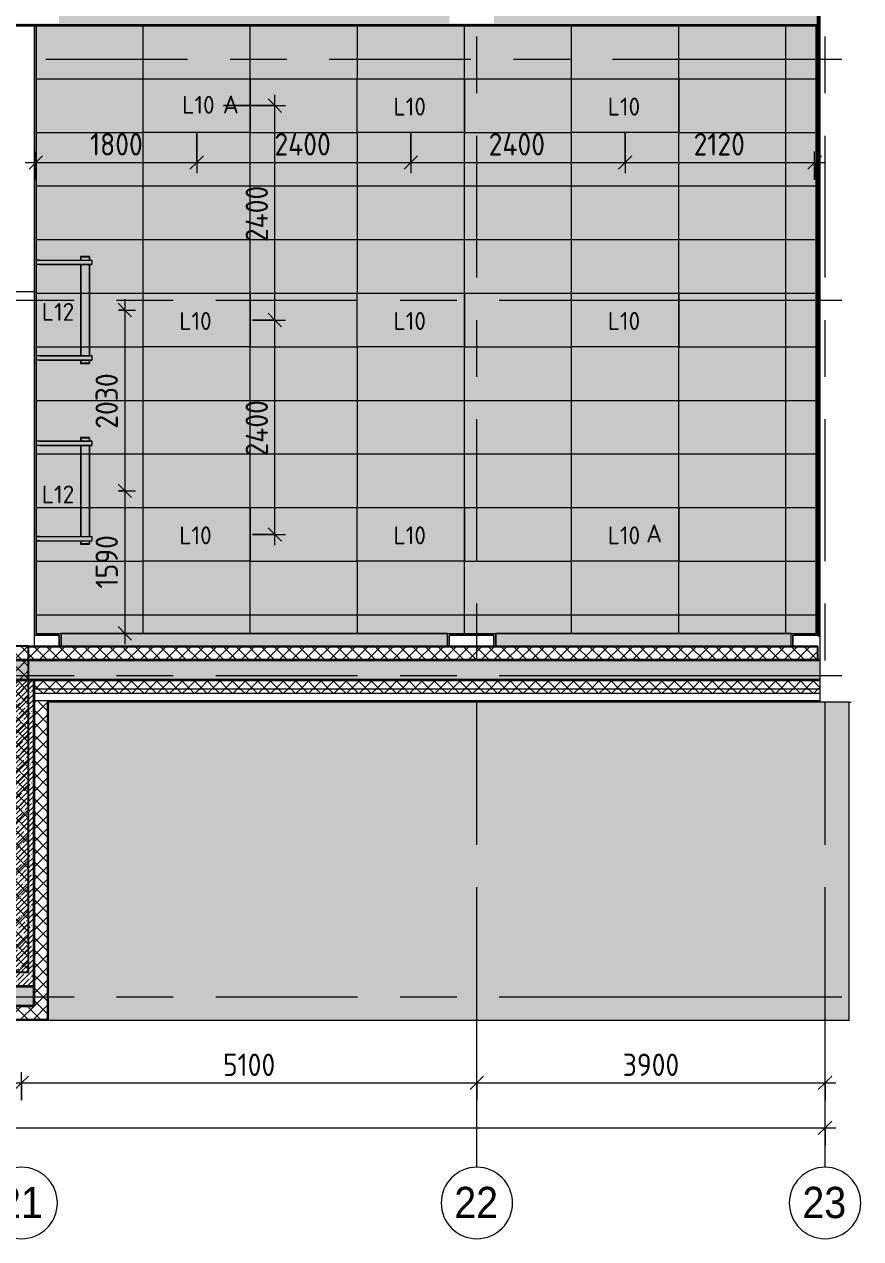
# Model space of a CAD drawing. Header units: millimetres. Extents: x 35224 to 234359, y -8553 to 29000.
# Drawn here: x 75589 to 84960, y -2706 to 10890 of the extents above; entities that cross this region are included whole.
import ezdxf

# ---------------------------------------------------------------- set-up
doc = ezdxf.new("R2010")
doc.units = ezdxf.units.MM
doc.linetypes.add('Осевая', pattern=[3175, 635, -476.25, 1587.5, -476.25])
for name, color, linetype, lineweight in [('A-ANNO-DIMS', 7, 'Continuous', 9), ('A-ANNO-DIMS-100', 7, 'Continuous', 9), ('A-CLNG-PATT', 7, 'Continuous', 9), ('A-DETL', 7, 'Continuous', 9), ('A-DETL-GENF', 7, 'Continuous', 9), ('A-WALL', 7, 'Continuous', 9), ('E-LITE-EQPM-IDEN', 7, 'Continuous', 9), ('I-WALL', 7, 'Continuous', 9), ('S-COLS', 7, 'Continuous', 9), ('Оси', 7, 'Continuous', 9), ('Оси-1', 7, 'Continuous', 20), ('Оси-2', 7, 'Осевая', 9)]:
    doc.layers.add(name, color=color, linetype=linetype, lineweight=lineweight)
for name, color, linetype, lineweight, true_color in [('A-ANNO-NOTE', 1, 'Continuous', 9, 0xff0000), ('A-CLNG-1', 7, 'Continuous', 9, 0xc0c0c0), ('A-DETL-GENF-1', 7, 'Continuous', 9, 0xfafafa), ('A-WALL-1', 7, 'Continuous', 25, 0x3c3c3c), ('A-WALL-2', 7, 'Continuous', 13, 0x3c3c3c), ('A-WALL-3', 7, 'Continuous', 35, 0x3c3c3c), ('A-WALL-FNSH-1', 7, 'Continuous', 13, 0x3c3c3c), ('A-WALL-FNSH-2', 7, 'Continuous', 9, 0x3c3c3c), ('E-LITE-EQPM-1', 1, 'Continuous', 9, 0xff0000), ('G-ANNO-TEXT-1', 1, 'Continuous', 9, 0xff0000)]:
    doc.layers.add(name, color=color, linetype=linetype, lineweight=lineweight, true_color=true_color)
doc.layers.add('A-CLNG-PATT-1', color=7, linetype='Continuous', lineweight=9, transparency=1)
doc.styles.add('Arial', font='arial.ttf', dxfattribs={"width": 0.9, "height": 350})
doc.styles.add('GOST Common', font='GOST_Common.ttf', dxfattribs={"height": 200})
doc.styles.add('ISOCPEUR', font='isocpeur.ttf', dxfattribs={"width": 0.9, "height": 250})
doc.styles.add('ISOCPEUR_1', font='isocpeur.ttf', dxfattribs={"height": 200})
doc.dimstyles.new('ISO-2_5_0_9К_БОЛЬШОЙ', dxfattribs={"dimscale": 304.8, "dimtxt": 248.995294, "dimasz": 0.492126, "dimexe": 0.393701, "dimexo": 0.984252, "dimgap": 0, "dimtad": 1, "dimdec": 0, "dimrnd": 10, "dimzin": 0, "dimdsep": 46, "dimtxsty": 'ISOCPEUR', "dimblk1": 'OBLIQUE', "dimblk2": 'OBLIQUE', "dimsah": 1, "dimcen": 0.09, "dimdle": 0.393701, "dimazin": 0, "dimtfac": 1, "dimtdec": 4, "dimtix": 1, "dimtmove": 0, "dimatfit": 3, "dimfxl": 1, "dimtvp": 1, "dimtolj": 1, "dimtzin": 0, "dimarcsym": 2})
pattern_1 = [(45, (0, 0), (-70.71068, 70.71068), []), (135, (0, 0), (-70.71068, -70.71068), [])]
pattern_2 = [(45, (0, 0), (-57.02463, 57.02463), []), (45, (57.025, 0), (-57.02463, 57.02463), [100.806, -20.161, 3.353, -16.808])]

# ---------------------------------------------------------------- blocks, each defined once
blk = doc.blocks.new('BSC_Колонна _Прямоугольная - 500х500-V8-План расстановки осветительного оборудования 3 этажа в осях 12-23')
at = {"layer": 'S-COLS'}
for p, q in [((-30, 250), (250, 250)), ((250, 250), (250, 127))]:
    blk.add_line(p, q, dxfattribs=at)
blk = doc.blocks.new('BSC_Колонна _Прямоугольная - 500х500-V9-План расстановки осветительного оборудования 3 этажа в осях 12-23')
at = {"layer": 'S-COLS'}
for p, q in [((-250, 250), (250, 250)), ((-250, 127), (-250, 250)), ((250, 250), (250, 127))]:
    blk.add_line(p, q, dxfattribs=at)
blk = doc.blocks.new('BSC_Колонна _Прямоугольная - 500х500-V39-План расстановки осветительного оборудования 3 этажа в осях 12-23')
at = {"layer": 'S-COLS'}
for p, q in [((-250, 250), (30, 250)), ((-250, 127), (-250, 250))]:
    blk.add_line(p, q, dxfattribs=at)
blk = doc.blocks.new('E220 IP40 _школа доски 1195-100 IP40 аналог 1-36_ - V1-E0-00270-60000-4001839 _ V2-A0-PR00-00_2_0017_25 _Призма стандарт_-27752235-План расстановки осветительного оборудования 3 этажа в осях 12-23')
at = {"layer": 'E-LITE-EQPM-1'}
for p, q in [((47651, 4931), (47651, 4881)), ((47651, 4931), (47691, 4931)), ((47653, 4883), (47653, 4929)), ((47691, 4929), (47653, 4929)), ((47691, 4931), (48276, 4931)), ((47691, 4929), (47691, 4931)), ((47691, 4929), (48276, 4929)), ((48251, 4969), (48151, 4969)), ((48151, 4969), (48151, 4931)), ((48249, 4966), (48153, 4966)), ((48153, 4966), (48153, 4931)), ((48153, 4931), (48153, 4966)), ((48153, 4966), (48249, 4966)), ((48249, 4931), (48249, 4966)), ((48249, 4966), (48249, 4931)), ((48251, 4931), (48251, 4969)), ((48276, 4931), (48276, 4929)), ((48276, 4929), (48276, 4883)), ((47691, 4881), (47651, 4881)), ((47653, 4883), (47691, 4883)), ((47691, 4883), (48276, 4883)), ((47691, 4881), (47691, 4883)), ((47691, 4881), (48276, 4881)), ((48151, 4881), (48151, 3861)), ((48153, 4881), (48153, 3861)), ((48153, 3861), (48153, 4881)), ((48249, 3861), (48249, 4881)), ((48249, 4881), (48249, 3861)), ((48251, 3861), (48251, 4881)), ((48276, 4883), (48276, 4881)), ((47651, 3861), (47651, 3811)), ((47651, 3861), (47691, 3861)), ((47691, 3811), (47651, 3811)), ((47653, 3813), (47653, 3859)), ((47691, 3859), (47653, 3859)), ((47653, 3813), (47691, 3813)), ((47691, 3861), (48276, 3861)), ((47691, 3859), (47691, 3861)), ((47691, 3859), (48276, 3859)), ((47691, 3813), (48276, 3813)), ((47691, 3811), (47691, 3813)), ((47691, 3811), (48276, 3811)), ((48151, 3811), (48151, 3774)), ((48153, 3811), (48153, 3777)), ((48153, 3777), (48153, 3811)), ((48249, 3777), (48249, 3811)), ((48249, 3811), (48249, 3777)), ((48251, 3774), (48251, 3811)), ((48276, 3861), (48276, 3859)), ((48276, 3859), (48276, 3813)), ((48276, 3813), (48276, 3811)), ((48151, 3774), (48251, 3774)), ((48153, 3777), (48249, 3777)), ((48249, 3777), (48153, 3777))]:
    blk.add_line(p, q, dxfattribs=at)
blk = doc.blocks.new('DET_L_Линия разрыва - М100-V97-План расстановки осветительного оборудования 3 этажа в осях 12-23')
at = {"layer": 'A-DETL-GENF'}
blk.add_line((11740, 0), (0, 0), dxfattribs=at)
blk = doc.blocks.new('Ось сетки - D8-29747960-План расстановки осветительного оборудования 3 этажа в осях 12-23')
at = {"layer": 'Оси-1'}
for start, end in [(360, 180), (180, 360)]:
    blk.add_arc((0, 0), 4, start, end, dxfattribs=at)
blk = doc.blocks.new('DIMBLOCK41-План расстановки осветительного оборудования 3 этажа в осях 12-23')
at = {"layer": 'A-ANNO-DIMS-100', "lineweight": 20}
for p, q in [((76715, 7691), (76640, 7766)), ((76715, 7691), (76790, 7616)), ((76715, 5666), (76640, 5741)), ((76715, 5666), (76790, 5591))]:
    blk.add_line(p, q, dxfattribs=at)
at = {"layer": 'A-ANNO-DIMS-100'}
for p, q in [((76715, 7811), (76715, 5666)), ((76646, 7691), (76835, 7691)), ((76715, 7691), (76646, 7691)), ((76646, 5666), (76835, 5666)), ((76715, 5666), (76646, 5666))]:
    blk.add_line(p, q, dxfattribs=at)
at = {"layer": 'A-ANNO-DIMS-100', "color": 0, "insert": (76388, 6362), "char_height": 250, "width": 758.48, "attachment_point": 1, "rotation": 90, "line_spacing_factor": 1.149209, "style": 'ISOCPEUR'}
blk.add_mtext('2030', dxfattribs=at)
blk = doc.blocks.new('_Oblique')
at = {"color": 0, "linetype": 'ByBlock', "lineweight": -2}
blk.add_line((-0.5, -0.5), (0.5, 0.5), dxfattribs=at)
blk = doc.blocks.new('DIMBLOCK42-План расстановки осветительного оборудования 3 этажа в осях 12-23')
at = {"layer": 'A-ANNO-DIMS-100', "lineweight": 20}
for p, q in [((76715, 5666), (76640, 5741)), ((76715, 5666), (76790, 5591)), ((76715, 4071), (76640, 4146)), ((76715, 4071), (76790, 3996))]:
    blk.add_line(p, q, dxfattribs=at)
at = {"layer": 'A-ANNO-DIMS-100'}
for p, q in [((76646, 5666), (76835, 5666)), ((76715, 5666), (76646, 5666)), ((76715, 5666), (76715, 3951)), ((76309, 4071), (76835, 4071)), ((76715, 4071), (76309, 4071))]:
    blk.add_line(p, q, dxfattribs=at)
at = {"layer": 'A-ANNO-DIMS-100', "color": 0, "insert": (76388, 4574), "char_height": 250, "width": 706.76, "attachment_point": 1, "rotation": 90, "line_spacing_factor": 1.149209, "style": 'ISOCPEUR'}
blk.add_mtext('1590', dxfattribs=at)
blk = doc.blocks.new('DIMBLOCK66-План расстановки осветительного оборудования 3 этажа в осях 12-23')
at = {"layer": 'A-ANNO-DIMS-100'}
for p, q in [((38310, -1659), (38310, -1346)), ((84560, -1659), (84560, -1346)), ((38190, -1466), (84680, -1466)), ((38310, -1466), (38310, -1659)), ((84560, -1466), (84560, -1659))]:
    blk.add_line(p, q, dxfattribs=at)
at = {"layer": 'A-ANNO-DIMS-100', "lineweight": 20}
for p, q in [((38310, -1466), (38235, -1541)), ((38310, -1466), (38385, -1391)), ((84560, -1466), (84485, -1541)), ((84560, -1466), (84635, -1391))]:
    blk.add_line(p, q, dxfattribs=at)
at = {"layer": 'A-ANNO-DIMS-100', "color": 0, "insert": (61028, -1139), "char_height": 250, "width": 976.83, "attachment_point": 1, "line_spacing_factor": 1.149209, "style": 'ISOCPEUR'}
blk.add_mtext('46250', dxfattribs=at)
blk = doc.blocks.new('DIMBLOCK82-План расстановки осветительного оборудования 3 этажа в осях 12-23')
at = {"layer": 'A-ANNO-DIMS-100'}
for p, q in [((74860, -1155), (74860, -841)), ((75560, -1155), (75560, -841)), ((74860, -961), (75560, -961)), ((74860, -961), (74860, -1155)), ((75560, -961), (75560, -1155))]:
    blk.add_line(p, q, dxfattribs=at)
at = {"layer": 'A-ANNO-DIMS-100', "lineweight": 20}
for p, q in [((74860, -961), (74935, -886)), ((75560, -961), (75635, -886)), ((74860, -961), (74785, -1036)), ((75560, -961), (75485, -1036))]:
    blk.add_line(p, q, dxfattribs=at)
at = {"layer": 'A-ANNO-DIMS-100', "color": 0, "insert": (74973, -634), "char_height": 250, "width": 568.86, "attachment_point": 1, "line_spacing_factor": 1.149209, "style": 'ISOCPEUR'}
blk.add_mtext('700', dxfattribs=at)
blk = doc.blocks.new('DIMBLOCK83-План расстановки осветительного оборудования 3 этажа в осях 12-23')
at = {"layer": 'A-ANNO-DIMS-100'}
for p, q in [((75560, -1155), (75560, -841)), ((80660, -1155), (80660, -841)), ((75560, -961), (80660, -961)), ((75560, -961), (75560, -1155)), ((80660, -961), (80660, -1155))]:
    blk.add_line(p, q, dxfattribs=at)
at = {"layer": 'A-ANNO-DIMS-100', "lineweight": 20}
for p, q in [((75560, -961), (75635, -886)), ((80660, -961), (80735, -886)), ((75560, -961), (75485, -1036)), ((80660, -961), (80585, -1036))]:
    blk.add_line(p, q, dxfattribs=at)
at = {"layer": 'A-ANNO-DIMS-100', "color": 0, "insert": (77816, -634), "char_height": 250, "width": 706.76, "attachment_point": 1, "line_spacing_factor": 1.149209, "style": 'ISOCPEUR'}
blk.add_mtext('5100', dxfattribs=at)
blk = doc.blocks.new('DIMBLOCK84-План расстановки осветительного оборудования 3 этажа в осях 12-23')
at = {"layer": 'A-ANNO-DIMS-100'}
for p, q in [((80660, -1155), (80660, -841)), ((84560, -1155), (84560, -841)), ((80660, -961), (84680, -961)), ((80660, -961), (80660, -1155)), ((84560, -961), (84560, -1155))]:
    blk.add_line(p, q, dxfattribs=at)
at = {"layer": 'A-ANNO-DIMS-100', "lineweight": 20}
for p, q in [((80660, -961), (80735, -886)), ((84560, -961), (84635, -886)), ((80660, -961), (80585, -1036)), ((84560, -961), (84485, -1036))]:
    blk.add_line(p, q, dxfattribs=at)
at = {"layer": 'A-ANNO-DIMS-100', "color": 0, "insert": (82294, -634), "char_height": 250, "width": 758.48, "attachment_point": 1, "line_spacing_factor": 1.149209, "style": 'ISOCPEUR'}
blk.add_mtext('3900', dxfattribs=at)
blk = doc.blocks.new('DIMBLOCK114-План расстановки осветительного оборудования 3 этажа в осях 12-23')
at = {"layer": 'A-ANNO-DIMS-100', "lineweight": 20}
for p, q in [((78395, 7579), (78320, 7654)), ((78395, 7579), (78470, 7504)), ((78395, 5179), (78320, 5254)), ((78395, 5179), (78470, 5104))]:
    blk.add_line(p, q, dxfattribs=at)
at = {"layer": 'A-ANNO-DIMS-100'}
for p, q in [((78146, 7579), (78515, 7579)), ((78395, 7579), (78146, 7579)), ((78395, 5059), (78395, 7579)), ((78146, 5179), (78515, 5179)), ((78395, 5179), (78146, 5179))]:
    blk.add_line(p, q, dxfattribs=at)
at = {"layer": 'A-ANNO-DIMS-100', "color": 0, "insert": (78069, 6051), "char_height": 250, "width": 787.21, "attachment_point": 1, "rotation": 90, "line_spacing_factor": 1.149209, "style": 'ISOCPEUR'}
blk.add_mtext('2400', dxfattribs=at)
blk = doc.blocks.new('DIMBLOCK115-План расстановки осветительного оборудования 3 этажа в осях 12-23')
at = {"layer": 'A-ANNO-DIMS-100'}
for p, q in [((78395, 7579), (78395, 10099)), ((77821, 9979), (78515, 9979)), ((78395, 9979), (77821, 9979)), ((78146, 7579), (78515, 7579)), ((78395, 7579), (78146, 7579))]:
    blk.add_line(p, q, dxfattribs=at)
at = {"layer": 'A-ANNO-DIMS-100', "lineweight": 20}
for p, q in [((78395, 9979), (78320, 10054)), ((78395, 9979), (78470, 9904)), ((78395, 7579), (78320, 7654)), ((78395, 7579), (78470, 7504))]:
    blk.add_line(p, q, dxfattribs=at)
at = {"layer": 'A-ANNO-DIMS-100', "color": 0, "insert": (78069, 8451), "char_height": 250, "width": 787.21, "attachment_point": 1, "rotation": 90, "line_spacing_factor": 1.149209, "style": 'ISOCPEUR'}
blk.add_mtext('2400', dxfattribs=at)
blk = doc.blocks.new('DIMBLOCK116-План расстановки осветительного оборудования 3 этажа в осях 12-23')
at = {"layer": 'A-ANNO-DIMS-100'}
for p, q in [((77521, 9679), (77521, 9224)), ((77521, 9344), (77521, 9679)), ((75720, 9150), (75720, 9464)), ((75600, 9344), (77521, 9344)), ((75720, 9344), (75720, 9150))]:
    blk.add_line(p, q, dxfattribs=at)
at = {"layer": 'A-ANNO-DIMS-100', "lineweight": 20}
for p, q in [((75720, 9344), (75795, 9419)), ((77521, 9344), (77596, 9419)), ((75720, 9344), (75645, 9269)), ((77521, 9344), (77446, 9269))]:
    blk.add_line(p, q, dxfattribs=at)
at = {"layer": 'A-ANNO-DIMS-100', "color": 0, "insert": (76326, 9671), "char_height": 250, "width": 706.76, "attachment_point": 1, "line_spacing_factor": 1.149209, "style": 'ISOCPEUR'}
blk.add_mtext('1800', dxfattribs=at)
blk = doc.blocks.new('DIMBLOCK117-План расстановки осветительного оборудования 3 этажа в осях 12-23')
at = {"layer": 'A-ANNO-DIMS-100'}
for p, q in [((77521, 9679), (77521, 9224)), ((77521, 9344), (77521, 9679)), ((79921, 9679), (79921, 9224)), ((79921, 9344), (79921, 9679)), ((77521, 9344), (79921, 9344))]:
    blk.add_line(p, q, dxfattribs=at)
at = {"layer": 'A-ANNO-DIMS-100', "lineweight": 20}
for p, q in [((77521, 9344), (77596, 9419)), ((79921, 9344), (79996, 9419)), ((77521, 9344), (77446, 9269)), ((79921, 9344), (79846, 9269))]:
    blk.add_line(p, q, dxfattribs=at)
at = {"layer": 'A-ANNO-DIMS-100', "color": 0, "insert": (78392, 9671), "char_height": 250, "width": 787.21, "attachment_point": 1, "line_spacing_factor": 1.149209, "style": 'ISOCPEUR'}
blk.add_mtext('2400', dxfattribs=at)
blk = doc.blocks.new('DIMBLOCK118-План расстановки осветительного оборудования 3 этажа в осях 12-23')
at = {"layer": 'A-ANNO-DIMS-100'}
for p, q in [((79921, 9679), (79921, 9224)), ((79921, 9344), (79921, 9679)), ((82321, 9679), (82321, 9224)), ((82321, 9344), (82321, 9679)), ((79921, 9344), (82321, 9344))]:
    blk.add_line(p, q, dxfattribs=at)
at = {"layer": 'A-ANNO-DIMS-100', "lineweight": 20}
for p, q in [((79921, 9344), (79996, 9419)), ((82321, 9344), (82396, 9419)), ((79921, 9344), (79846, 9269)), ((82321, 9344), (82246, 9269))]:
    blk.add_line(p, q, dxfattribs=at)
at = {"layer": 'A-ANNO-DIMS-100', "color": 0, "insert": (80792, 9671), "char_height": 250, "width": 787.21, "attachment_point": 1, "line_spacing_factor": 1.149209, "style": 'ISOCPEUR'}
blk.add_mtext('2400', dxfattribs=at)
blk = doc.blocks.new('DIMBLOCK119-План расстановки осветительного оборудования 3 этажа в осях 12-23')
at = {"layer": 'A-ANNO-DIMS-100'}
for p, q in [((82321, 9679), (82321, 9224)), ((82321, 9344), (82321, 9679)), ((84444, 9150), (84444, 9464)), ((82321, 9344), (84564, 9344)), ((84444, 9344), (84444, 9150))]:
    blk.add_line(p, q, dxfattribs=at)
at = {"layer": 'A-ANNO-DIMS-100', "lineweight": 20}
for p, q in [((82321, 9344), (82396, 9419)), ((84444, 9344), (84519, 9419)), ((82321, 9344), (82246, 9269)), ((84444, 9344), (84369, 9269))]:
    blk.add_line(p, q, dxfattribs=at)
at = {"layer": 'A-ANNO-DIMS-100', "color": 0, "insert": (83088, 9671), "char_height": 250, "width": 706.76, "attachment_point": 1, "line_spacing_factor": 1.149209, "style": 'ISOCPEUR'}
blk.add_mtext('2120', dxfattribs=at)

msp = doc.modelspace()

# ---------------------------------------------------------------- hatches: boundary and pattern name
at = {"layer": 'A-ANNO-NOTE'}
for points in [[(84459, 4071), (84459, 10879), (75721, 10879), (75721, 4071), (84179, 4071)], [(78120.5, 9679.1), (76920.5, 9679.1), (76920.5, 10279.1), (78120.5, 10279.1), (78120.5, 10094.8)], [(80520.5, 9679.1), (79320.5, 9679.1), (79320.5, 10279.1), (80520.5, 10279.1), (80520.5, 10094.8)], [(81720.5, 9679.1), (81720.5, 10279.1), (82920.5, 10279.1), (82920.5, 9679.1), (81943.7, 9679.1)], [(76920.5, 7279.1), (76920.5, 7879.1), (78120.5, 7879.1), (78120.5, 7279.1)], [(80520.5, 7279.1), (79320.5, 7279.1), (79320.5, 7879.1), (80520.5, 7879.1)], [(82920.5, 7279.1), (81720.5, 7279.1), (81720.5, 7879.1), (82920.5, 7879.1)], [(78120.5, 4879.1), (76920.5, 4879.1), (76920.5, 5479.1), (78120.5, 5479.1), (78120.5, 4911)], [(79320.5, 4879.1), (79320.5, 5479.1), (80520.5, 5479.1), (80520.5, 4879.1), (80329, 4879.1)], [(82920.5, 4879.1), (81720.5, 4879.1), (81720.5, 5479.1), (82920.5, 5479.1), (82920.5, 4911)]]:
    msp.add_hatch(color=256, dxfattribs=at).paths.add_polyline_path(points)
at = {"layer": 'A-CLNG-PATT'}
h = msp.add_hatch(dxfattribs=at)
h.set_pattern_fill('FP_48', color=256, style=0, pattern_type=2)
h.set_pattern_definition([(180, (76920.5, 9679), (-7e-14, -600), []), (270, (76920.5, 9679), (1200, 7e-14), [])])
h.paths.add_polyline_path([(84459, 4071), (84459, 10879), (75721, 10879), (75721, 4071), (84179, 4071)])
h.paths.add_polyline_path([(82920.5, 4879.1), (81720.5, 4879.1), (81720.5, 5479.1), (82920.5, 5479.1), (82920.5, 4911)])
h.paths.add_polyline_path([(79320.5, 4879.1), (79320.5, 5479.1), (80520.5, 5479.1), (80520.5, 4879.1), (80329, 4879.1)])
h.paths.add_polyline_path([(78120.5, 4879.1), (76920.5, 4879.1), (76920.5, 5479.1), (78120.5, 5479.1), (78120.5, 4911)])
h.paths.add_polyline_path([(81943.7, 7279.1), (81720.5, 7279.1), (81720.5, 7879.1), (82920.5, 7879.1), (82920.5, 7279.1)])
h.paths.add_polyline_path([(80520.5, 7279.1), (79320.5, 7279.1), (79320.5, 7879.1), (80520.5, 7879.1)])
h.paths.add_polyline_path([(78120.5, 7279.1), (76920.5, 7279.1), (76920.5, 7879.1), (78120.5, 7879.1)])
h.paths.add_polyline_path([(82920.5, 9679.1), (81720.5, 9679.1), (81720.5, 10279.1), (82920.5, 10279.1), (82920.5, 10094.8)])
h.paths.add_polyline_path([(79320.5, 9679.1), (79320.5, 10279.1), (80520.5, 10279.1), (80520.5, 9679.1)])
h.paths.add_polyline_path([(76920.5, 9679.1), (76920.5, 10279.1), (78120.5, 10279.1), (78120.5, 9679.1)])
h.paths.add_polyline_path([(76128.3, 11100), (80329, 11100), (80329, 11329), (76001, 11329), (76001, 11100)])
at = {"layer": 'A-CLNG-PATT-1'}
h = msp.add_hatch(color=256, dxfattribs=at)
h.paths.add_polyline_path([(76001, 3927), (80329, 3927), (80329, 4071), (76001, 4071), (76001, 4047.1)])
h.paths.add_polyline_path([(84124.4, 3927), (84179, 3927), (84179, 4071), (80871, 4071), (80871, 3927), (83397.5, 3927)])
at = {"layer": 'A-DETL-GENF-1'}
h = msp.add_hatch(color=256, dxfattribs=at)
h.paths.add_polyline_path([(79036, -258), (84829.7, -258), (84829.7, 3300), (75858, 3300), (75858, -258), (76128.3, -258)])
h.paths.add_polyline_path([(41910, 15358), (41910, 23858), (38510, 23858), (38510, 23799.7), (38742.7, 23799.7), (38742.7, 15358), (41236.2, 15358)])
h.paths.add_polyline_path([(74674.5, 15650), (84500.7, 15650), (84500.7, 18590), (74040, 18590), (74040, 15650)])
at = {"layer": 'A-WALL'}
h = msp.add_hatch(dxfattribs=at)
h.set_pattern_fill('FP_3', color=256, style=0, pattern_type=2)
h.set_pattern_definition(pattern_1)
h.paths.add_polyline_path([(84500.7, 3450), (84500.7, 3550), (75700, 3550), (75700, 3450), (84124.4, 3450)])
h = msp.add_hatch(dxfattribs=at)
h.set_pattern_fill('FP_3', color=256, style=0, pattern_type=2)
h.set_pattern_definition(pattern_1)
h.paths.add_polyline_path([(84500.7, 3400), (84500.7, 3450), (75700, 3450), (75700, 3400), (84124.4, 3400)])
h = msp.add_hatch(dxfattribs=at)
h.set_pattern_fill('FP_3', color=256, style=0, pattern_type=2)
h.set_pattern_definition(pattern_1)
h.paths.add_polyline_path([(75700, -250), (75850, -250), (75850, 3320), (75700, 3320), (75700, -100)])
h = msp.add_hatch(dxfattribs=at)
h.set_pattern_fill('FP_3', color=256, style=0, pattern_type=2)
h.set_pattern_definition(pattern_1)
h.paths.add_polyline_path([(74674.5, -250), (75700, -250), (75700, -100), (56627.1, -100), (56627.1, -250), (73220.6, -250)])
at = {"layer": 'I-WALL'}
h = msp.add_hatch(dxfattribs=at)
h.set_pattern_fill('FP_1', color=256, style=0, pattern_type=2)
h.set_pattern_definition(pattern_2)
h.paths.add_polyline_path([(84500.7, 4050), (84500.7, 11623.8), (84480, 11623.8), (84480, 4050)])
h.paths.add_polyline_path([(84480, 12370.3), (84500.7, 12370.3), (84500.7, 12546), (84480, 12546), (84480, 12470.7)])
h.paths.add_polyline_path([(84480, 12609), (84500.7, 12609), (84500.7, 13306.6), (84480, 13306.6), (84480, 12686.7)])
h.paths.add_polyline_path([(84480, 13369.6), (84500.7, 13369.6), (84500.7, 15040.9), (84480, 15051.2), (84480, 13442.7)])
h = msp.add_hatch(dxfattribs=at)
h.set_pattern_fill('FP_1', color=256, style=0, pattern_type=2)
h.set_pattern_definition(pattern_2)
h.paths.add_polyline_path([(84500.7, 10880), (84500.7, 11100), (80850, 11100), (80850, 10900), (80350, 10900), (80350, 11100), (75980, 11100), (75980, 10900), (75480, 10900), (75480, 11100), (74040, 11100), (74040, 10900), (73540, 10900), (73540, 11100), (42380, 11100), (42380, 10880), (83397.5, 10880)])
h = msp.add_hatch(dxfattribs=at)
h.set_pattern_fill('FP_3', color=256, style=0, pattern_type=2)
h.set_pattern_definition(pattern_1)
h.paths.add_polyline_path([(75487, 277), (75637, 277), (75637, 3927), (75487, 3927), (75487, 591.2)])
h = msp.add_hatch(dxfattribs=at)
h.set_pattern_fill('FP_3', color=256, style=0, pattern_type=2)
h.set_pattern_definition(pattern_1)
h.paths.add_polyline_path([(84480, 3770), (84480, 3920), (75637, 3920), (75637, 3770), (84124.4, 3770)])
h = msp.add_hatch(dxfattribs=at)
h.set_pattern_fill('FP_1', color=256, style=0, pattern_type=2)
h.set_pattern_definition(pattern_2)
h.paths.add_polyline_path([(75700, 3550), (84500.7, 3550), (84500.7, 3770), (75480, 3770), (75480, 3550)])
h = msp.add_hatch(dxfattribs=at)
h.set_pattern_fill('FP_1', color=256, style=0, pattern_type=2)
h.set_pattern_definition(pattern_2)
h.paths.add_polyline_path([(75480, 120), (75700, 120), (75700, 3550), (75480, 3550), (75480, 591.2)])
h = msp.add_hatch(dxfattribs=at)
h.set_pattern_fill('FP_1', color=256, style=0, pattern_type=2)
h.set_pattern_definition(pattern_2)
h.paths.add_polyline_path([(74674.5, -100), (75700, -100), (75700, 120), (38742.7, 120), (38742.7, -100), (73220.6, -100)])

# ---------------------------------------------------------------- linework, layer by layer
at = {"layer": 'A-ANNO-NOTE'}
for p, q in [((84459, 10879), (75721, 10879)), ((75721, 10879), (75721, 4071)), ((84459, 4071), (84459, 10879)), ((76920.5, 9679.1), (76920.5, 10279.1)), ((76920.5, 10279.1), (78120.5, 10279.1)), ((76920.5, 9679.1), (76920.5, 10279.1)), ((76920.5, 10279.1), (78120.5, 10279.1)), ((78120.5, 10279.1), (78120.5, 10094.8)), ((78120.5, 10279.1), (78120.5, 9679.1)), ((79320.5, 9679.1), (79320.5, 10279.1)), ((79320.5, 10279.1), (80520.5, 10279.1)), ((79320.5, 9679.1), (79320.5, 10279.1)), ((79320.5, 10279.1), (80520.5, 10279.1)), ((80520.5, 10279.1), (80520.5, 10094.8)), ((80520.5, 10279.1), (80520.5, 9679.1)), ((81720.5, 9679.1), (81720.5, 10279.1)), ((81720.5, 10279.1), (82920.5, 10279.1)), ((81720.5, 9679.1), (81720.5, 10279.1)), ((81720.5, 10279.1), (82920.5, 10279.1)), ((82920.5, 10279.1), (82920.5, 9679.1)), ((82920.5, 10279.1), (82920.5, 9679.1)), ((78120.5, 10094.8), (78120.5, 9679.1)), ((80520.5, 10094.8), (80520.5, 9679.1)), ((78120.5, 9679.1), (76920.5, 9679.1)), ((78120.5, 9679.1), (76920.5, 9679.1)), ((80520.5, 9679.1), (79320.5, 9679.1)), ((80520.5, 9679.1), (79320.5, 9679.1)), ((81943.7, 9679.1), (81720.5, 9679.1)), ((82920.5, 9679.1), (81720.5, 9679.1)), ((82920.5, 9679.1), (81943.7, 9679.1)), ((76920.5, 7279.1), (76920.5, 7879.1)), ((76920.5, 7879.1), (78120.5, 7879.1)), ((76920.5, 7279.1), (76920.5, 7879.1)), ((76920.5, 7879.1), (78120.5, 7879.1)), ((78120.5, 7879.1), (78120.5, 7279.1)), ((78120.5, 7879.1), (78120.5, 7279.1)), ((79320.5, 7279.1), (79320.5, 7879.1)), ((79320.5, 7879.1), (80520.5, 7879.1)), ((79320.5, 7279.1), (79320.5, 7879.1)), ((79320.5, 7879.1), (80520.5, 7879.1)), ((80520.5, 7879.1), (80520.5, 7279.1)), ((80520.5, 7879.1), (80520.5, 7279.1)), ((81720.5, 7279.1), (81720.5, 7879.1)), ((81720.5, 7879.1), (82920.5, 7879.1)), ((81720.5, 7279.1), (81720.5, 7879.1)), ((81720.5, 7879.1), (82920.5, 7879.1)), ((82920.5, 7879.1), (82920.5, 7279.1)), ((82920.5, 7879.1), (82920.5, 7279.1)), ((78120.5, 7279.1), (76920.5, 7279.1)), ((78120.5, 7279.1), (76920.5, 7279.1)), ((80520.5, 7279.1), (79320.5, 7279.1)), ((80520.5, 7279.1), (79320.5, 7279.1)), ((82920.5, 7279.1), (81720.5, 7279.1)), ((82920.5, 7279.1), (81720.5, 7279.1)), ((76920.5, 4879.1), (76920.5, 5479.1)), ((76920.5, 5479.1), (78120.5, 5479.1)), ((76920.5, 4879.1), (76920.5, 5479.1)), ((76920.5, 5479.1), (78120.5, 5479.1)), ((78120.5, 5479.1), (78120.5, 4911)), ((78120.5, 5479.1), (78120.5, 4879.1)), ((79320.5, 4879.1), (79320.5, 5479.1)), ((79320.5, 5479.1), (80520.5, 5479.1)), ((79320.5, 4879.1), (79320.5, 5479.1)), ((79320.5, 5479.1), (80520.5, 5479.1)), ((80520.5, 5479.1), (80520.5, 4879.1)), ((80520.5, 5479.1), (80520.5, 4879.1)), ((81720.5, 4879.1), (81720.5, 5479.1)), ((81720.5, 5479.1), (82920.5, 5479.1)), ((81720.5, 4879.1), (81720.5, 5479.1)), ((81720.5, 5479.1), (82920.5, 5479.1)), ((82920.5, 5479.1), (82920.5, 4911)), ((82920.5, 5479.1), (82920.5, 4879.1)), ((78120.5, 4911), (78120.5, 4879.1)), ((82920.5, 4911), (82920.5, 4879.1)), ((78120.5, 4879.1), (76920.5, 4879.1)), ((78120.5, 4879.1), (76920.5, 4879.1)), ((80329, 4879.1), (79320.5, 4879.1)), ((80520.5, 4879.1), (79320.5, 4879.1)), ((80520.5, 4879.1), (80329, 4879.1)), ((82920.5, 4879.1), (81720.5, 4879.1)), ((82920.5, 4879.1), (81720.5, 4879.1)), ((75721, 4071), (84179, 4071)), ((84179, 4071), (84459, 4071))]:
    msp.add_line(p, q, dxfattribs=at)
at = {"layer": 'A-CLNG-1'}
for p, q in [((76001, 10879), (75721, 10879)), ((75721, 10879), (75721, 4071)), ((84459, 4071), (84459, 10879)), ((76920.5, 9679.1), (76920.5, 10279.1)), ((76920.5, 10279.1), (78120.5, 10279.1)), ((78120.5, 10279.1), (78120.5, 9679.1)), ((79320.5, 9679.1), (79320.5, 10279.1)), ((79320.5, 10279.1), (80520.5, 10279.1)), ((80520.5, 10279.1), (80520.5, 9679.1)), ((81720.5, 9679.1), (81720.5, 10279.1)), ((81720.5, 10279.1), (82920.5, 10279.1)), ((82920.5, 10279.1), (82920.5, 9679.1)), ((78120.5, 9679.1), (76920.5, 9679.1)), ((80520.5, 9679.1), (79320.5, 9679.1)), ((82920.5, 9679.1), (81720.5, 9679.1)), ((76920.5, 7279.1), (76920.5, 7879.1)), ((76920.5, 7879.1), (78120.5, 7879.1)), ((78120.5, 7879.1), (78120.5, 7279.1)), ((79320.5, 7279.1), (79320.5, 7879.1)), ((79320.5, 7879.1), (80520.5, 7879.1)), ((80520.5, 7879.1), (80520.5, 7279.1)), ((81720.5, 7279.1), (81720.5, 7879.1)), ((81720.5, 7879.1), (82920.5, 7879.1)), ((82920.5, 7879.1), (82920.5, 7279.1)), ((78120.5, 7279.1), (76920.5, 7279.1)), ((80520.5, 7279.1), (79320.5, 7279.1)), ((82920.5, 7279.1), (81720.5, 7279.1)), ((76920.5, 4879.1), (76920.5, 5479.1)), ((76920.5, 5479.1), (78120.5, 5479.1)), ((78120.5, 5479.1), (78120.5, 4879.1)), ((79320.5, 4879.1), (79320.5, 5479.1)), ((79320.5, 5479.1), (80520.5, 5479.1)), ((80520.5, 5479.1), (80520.5, 4879.1)), ((81720.5, 4879.1), (81720.5, 5479.1)), ((81720.5, 5479.1), (82920.5, 5479.1)), ((82920.5, 5479.1), (82920.5, 4879.1)), ((78120.5, 4879.1), (76920.5, 4879.1)), ((80520.5, 4879.1), (79320.5, 4879.1)), ((82920.5, 4879.1), (81720.5, 4879.1)), ((75721, 4071), (84179, 4071)), ((80329, 4071), (76001, 4071)), ((76001, 4071), (76001, 3927)), ((84179, 4071), (80871, 4071)), ((80871, 4071), (80871, 3927)), ((84179, 4071), (84459, 4071))]:
    msp.add_line(p, q, dxfattribs=at)
at = {"layer": 'A-DETL'}
for p, q in [((84829.7, 3300), (75858, 3300)), ((75858, 3300), (75858, -258)), ((84829.7, -258), (84829.7, 3300)), ((75858, -258), (84829.7, -258))]:
    msp.add_line(p, q, dxfattribs=at)
at = {"layer": 'A-WALL'}
for p, q in [((75700, 3450), (84500.7, 3450)), ((75700, 3400), (84500.7, 3400)), ((75700, 3320), (75853, 3320)), ((75850, -250), (75850, 3320)), ((75858, 3300), (75853, 3300)), ((38742.7, -250), (75850, -250))]:
    msp.add_line(p, q, dxfattribs=at)
at = {"layer": 'A-WALL-1'}
for p, q in [((75637, 3927), (75487, 3927)), ((75637, 277), (75637, 3927)), ((84480, 3920), (75637, 3920)), ((84480, 3770), (84480, 3920)), ((75487, 277), (75637, 277))]:
    msp.add_line(p, q, dxfattribs=at)
at = {"layer": 'A-WALL-2'}
msp.add_line((75853, 3320), (84500.7, 3320), dxfattribs=at)
at = {"layer": 'A-WALL-3'}
for p, q in [((84480, 11623.8), (84480, 4050)), ((42380, 10880), (84500.7, 10880)), ((84480, 4050), (84500.7, 4050)), ((84500.7, 3770), (75480, 3770)), ((75480, 3550), (84500.7, 3550)), ((75700, -100), (75700, 3550)), ((38742.7, 120), (75700, 120)), ((75480, 120), (75700, 120)), ((38742.7, -100), (75700, -100))]:
    msp.add_line(p, q, dxfattribs=at)
at = {"layer": 'A-WALL-FNSH-1'}
for p, q in [((84480, 3925), (75637, 3925)), ((84480, 3920), (84480, 3925)), ((75853, -253), (75853, 3320)), ((38742.7, -253), (75853, -253))]:
    msp.add_line(p, q, dxfattribs=at)
at = {"layer": 'A-WALL-FNSH-2'}
for p, q in [((84480, 3927), (75637, 3927)), ((84480, 3925), (84480, 3927)), ((84829.7, 3300), (84851.3, 3300)), ((38742.7, -258), (75858, -258))]:
    msp.add_line(p, q, dxfattribs=at)
at = {"layer": 'I-WALL'}
for p, q in [((75700, 10880), (75700, 7900)), ((75720, 10880), (75720, 4070)), ((75721, 10879), (75720, 10879)), ((76001, 10879), (76001, 10880)), ((80329, 10880), (80329, 10879)), ((80329, 10880), (80330, 10880)), ((84459, 10879), (80329, 10879)), ((84459, 10879), (84459, 10880)), ((84460, 4070), (84460, 10880)), ((75721, 10619), (75720, 10619)), ((75721, 9179), (75720, 9179)), ((71860, 7900), (75700, 7900)), ((75700, 7900), (75700, 3927)), ((75980, 4050), (75700, 4050)), ((75720, 4070), (76000, 4070)), ((75980, 3927), (75980, 4050)), ((76000, 4070), (76000, 3927)), ((76001, 4071), (76001, 4071)), ((80329, 3927), (80329, 4071)), ((80329, 4071), (80871, 4071)), ((80330, 3927), (80330, 4071)), ((80330, 4070), (80871, 4070)), ((80350, 4050), (80350, 3927)), ((80850, 4050), (80350, 4050)), ((80850, 3927), (80850, 4050)), ((80870, 4070), (80870, 3927)), ((80871, 4071), (80871, 4071)), ((84179, 3927), (84179, 4071)), ((84179, 4071), (84460, 4071)), ((84180, 3927), (84180, 4070)), ((84180, 4070), (84460, 4070)), ((84200, 4050), (84200, 3927)), ((84480, 4050), (84200, 4050))]:
    msp.add_line(p, q, dxfattribs=at)
at = {"layer": 'Оси'}
for p, q in [((82250, 10500), (84750, 10500)), ((82250, 7800), (84750, 7800)), ((82250, 3600), (84750, 3600)), ((80660, -1906.3), (80660, 593.7)), ((84560, -1906.3), (84560, 593.7)), ((82250, 0), (84750, 0))]:
    msp.add_line(p, q, dxfattribs=at)
at = {"layer": 'Оси-2'}
for p, q in [((80660, 593.7), (80660, 25030)), ((84560, 593.7), (84560, 24898.1)), ((39794.2, 10500), (82250, 10500)), ((38524.2, 7800), (82250, 7800)), ((38524.2, 3600), (82250, 3600)), ((38524.2, 0), (82250, 0))]:
    msp.add_line(p, q, dxfattribs=at)

# ---------------------------------------------------------------- block references
at = {"layer": 'A-DETL-GENF', "rotation": 90.00000000000031}
msp.add_blockref('DET_L_Линия разрыва - М100-V97-План расстановки осветительного оборудования 3 этажа в осях 12-23', (84500.7, 3301.1), dxfattribs=at)
at = {"layer": 'E-LITE-EQPM-1'}
for p in [(28070, 3319.7), (28070, 1294.7)]:
    msp.add_blockref('E220 IP40 _школа доски 1195-100 IP40 аналог 1-36_ - V1-E0-00270-60000-4001839 _ V2-A0-PR00-00_2_0017_25 _Призма стандарт_-27752235-План расстановки осветительного оборудования 3 этажа в осях 12-23', p, dxfattribs=at)
at = {"layer": 'S-COLS'}
for name, p in [('BSC_Колонна _Прямоугольная - 500х500-V8-План расстановки осветительного оборудования 3 этажа в осях 12-23', (75730, 3800)), ('BSC_Колонна _Прямоугольная - 500х500-V9-План расстановки осветительного оборудования 3 этажа в осях 12-23', (80600, 3800)), ('BSC_Колонна _Прямоугольная - 500х500-V39-План расстановки осветительного оборудования 3 этажа в осях 12-23', (84450, 3800))]:
    msp.add_blockref(name, p, dxfattribs=at)
at = {"layer": 'Оси-1', "xscale": 99.99999999999993, "yscale": 99.99999999999993, "zscale": 99.99999999999993}
for p in [(75560, -2306.3), (80660, -2306.3), (84560, -2306.3)]:
    msp.add_blockref('Ось сетки - D8-29747960-План расстановки осветительного оборудования 3 этажа в осях 12-23', p, dxfattribs=at)

# ---------------------------------------------------------------- texts
at = {"layer": 'E-LITE-EQPM-IDEN', "char_height": 200, "width": 472.996, "attachment_point": 1, "style": 'GOST Common'}
for s, insert in [('L10', (77359, 10088.3)), ('L10', (79725.9, 10068.4)), ('L10', (82125.9, 10068.4)), ('L12', (75786.1, 7770.1)), ('L10', (77325.9, 7668.4)), ('L10', (79725.9, 7668.4)), ('L10', (82125.9, 7668.4)), ('L12', (75786.1, 5726.4)), ('L10', (77325.9, 5268.4)), ('L10', (79725.9, 5268.4)), ('L10', (82125.9, 5268.4))]:
    msp.add_mtext(s, dxfattribs=dict(at, insert=insert))
at = {"layer": 'G-ANNO-TEXT-1', "char_height": 200, "width": 224.472, "attachment_point": 1, "style": 'ISOCPEUR_1'}
for insert in [(77813.3, 10092.7), (82555.7, 5290.1)]:
    msp.add_mtext('\\fISOCPEUR|b0|i0|c204|p34|;А', dxfattribs=dict(at, insert=insert))
at = {"layer": 'Оси', "char_height": 350, "width": 606.076, "attachment_point": 1, "style": 'Arial'}
for s, insert in [('21', (75307.4, -2125.6)), ('22', (80407.4, -2125.6)), ('23', (84307.4, -2125.6))]:
    msp.add_mtext(s, dxfattribs=dict(at, insert=insert))

# ---------------------------------------------------------------- dimensions: what is measured, and where the dimension line sits
at = {"layer": 'A-ANNO-DIMS'}
for base, p1, p2, override, picture, middle in [((78395.4, 9979.1), (77845.9, 7579.1), (77520.5, 9979.1), {"dimpost": '<>', "dimfxl": 2421.956536}, 'DIMBLOCK115-План расстановки осветительного оборудования 3 этажа в осях 12-23', (78270.4, 8779.1)), ((76714.9, 5665.7), (76346, 7690.7), (76346, 5665.7), {"dimpost": '<>', "dimfxl": 2025}, 'DIMBLOCK41-План расстановки осветительного оборудования 3 этажа в осях 12-23', (76589.9, 6678.2)), ((78395.4, 7579.1), (77845.9, 5179.1), (77845.9, 7579.1), {"dimpost": '<>', "dimfxl": 2400}, 'DIMBLOCK114-План расстановки осветительного оборудования 3 этажа в осях 12-23', (78270.4, 6379.1)), ((76714.9, 4071), (76346, 5665.7), (76009.5, 4071), {"dimpost": '<>', "dimfxl": 1629.785211}, 'DIMBLOCK42-План расстановки осветительного оборудования 3 этажа в осях 12-23', (76589.9, 4868.3))]:
    dim = msp.add_linear_dim(base=base, p1=p1, p2=p2, angle=90, dimstyle='ISO-2_5_0_9К_БОЛЬШОЙ', override=override, dxfattribs=at)
    dim.commit()
    dim.dimension.update_dxf_attribs({"geometry": picture, "text_midpoint": middle})
for base, p1, p2, override, picture, middle in [((77520.5021, 9344.3698), (75720, 9450.4358), (77520.5021, 9979.1354), {"dimpost": '<>', "dimfxl": 1876.521038}, 'DIMBLOCK116-План расстановки осветительного оборудования 3 этажа в осях 12-23', (76620.251, 9469.3698)), ((79920.5, 9344.4), (77520.5, 9979.1), (79920.5, 9979.1), {"dimpost": '<>', "dimfxl": 2400}, 'DIMBLOCK117-План расстановки осветительного оборудования 3 этажа в осях 12-23', (78720.5, 9469.4)), ((82320.5, 9344.4), (79920.5, 9979.1), (82320.5, 9979.1), {"dimpost": '<>', "dimfxl": 2400}, 'DIMBLOCK118-План расстановки осветительного оборудования 3 этажа в осях 12-23', (81120.5, 9469.4)), ((84444, 9344.3698), (82320.5021, 9979.1354), (84444, 9450.4358), {"dimpost": '<>', "dimfxl": 2188.32506}, 'DIMBLOCK119-План расстановки осветительного оборудования 3 этажа в осях 12-23', (83382.2511, 9469.3698)), ((75560, -960.7), (74860, -854.7), (75560, -854.7), {"dimpost": '<>', "dimfxl": 700}, 'DIMBLOCK82-План расстановки осветительного оборудования 3 этажа в осях 12-23', (75210, -835.7)), ((80660, -960.7), (75560, -854.7), (80660, -854.7), {"dimpost": '<>', "dimfxl": 5100}, 'DIMBLOCK83-План расстановки осветительного оборудования 3 этажа в осях 12-23', (78110, -835.7)), ((84560, -960.7), (80660, -854.7), (84560, -854.7), {"dimpost": '<>', "dimfxl": 3900}, 'DIMBLOCK84-План расстановки осветительного оборудования 3 этажа в осях 12-23', (82610, -835.7)), ((84560, -1465.5), (38310, -1359.4), (84560, -1359.4), {"dimpost": '<>', "dimfxl": 46250}, 'DIMBLOCK66-План расстановки осветительного оборудования 3 этажа в осях 12-23', (61435, -1340.5))]:
    dim = msp.add_linear_dim(base=base, p1=p1, p2=p2, dimstyle='ISO-2_5_0_9К_БОЛЬШОЙ', override=override, dxfattribs=at)
    dim.commit()
    dim.dimension.update_dxf_attribs({"geometry": picture, "text_midpoint": middle})

doc.saveas('drawing.dxf')
